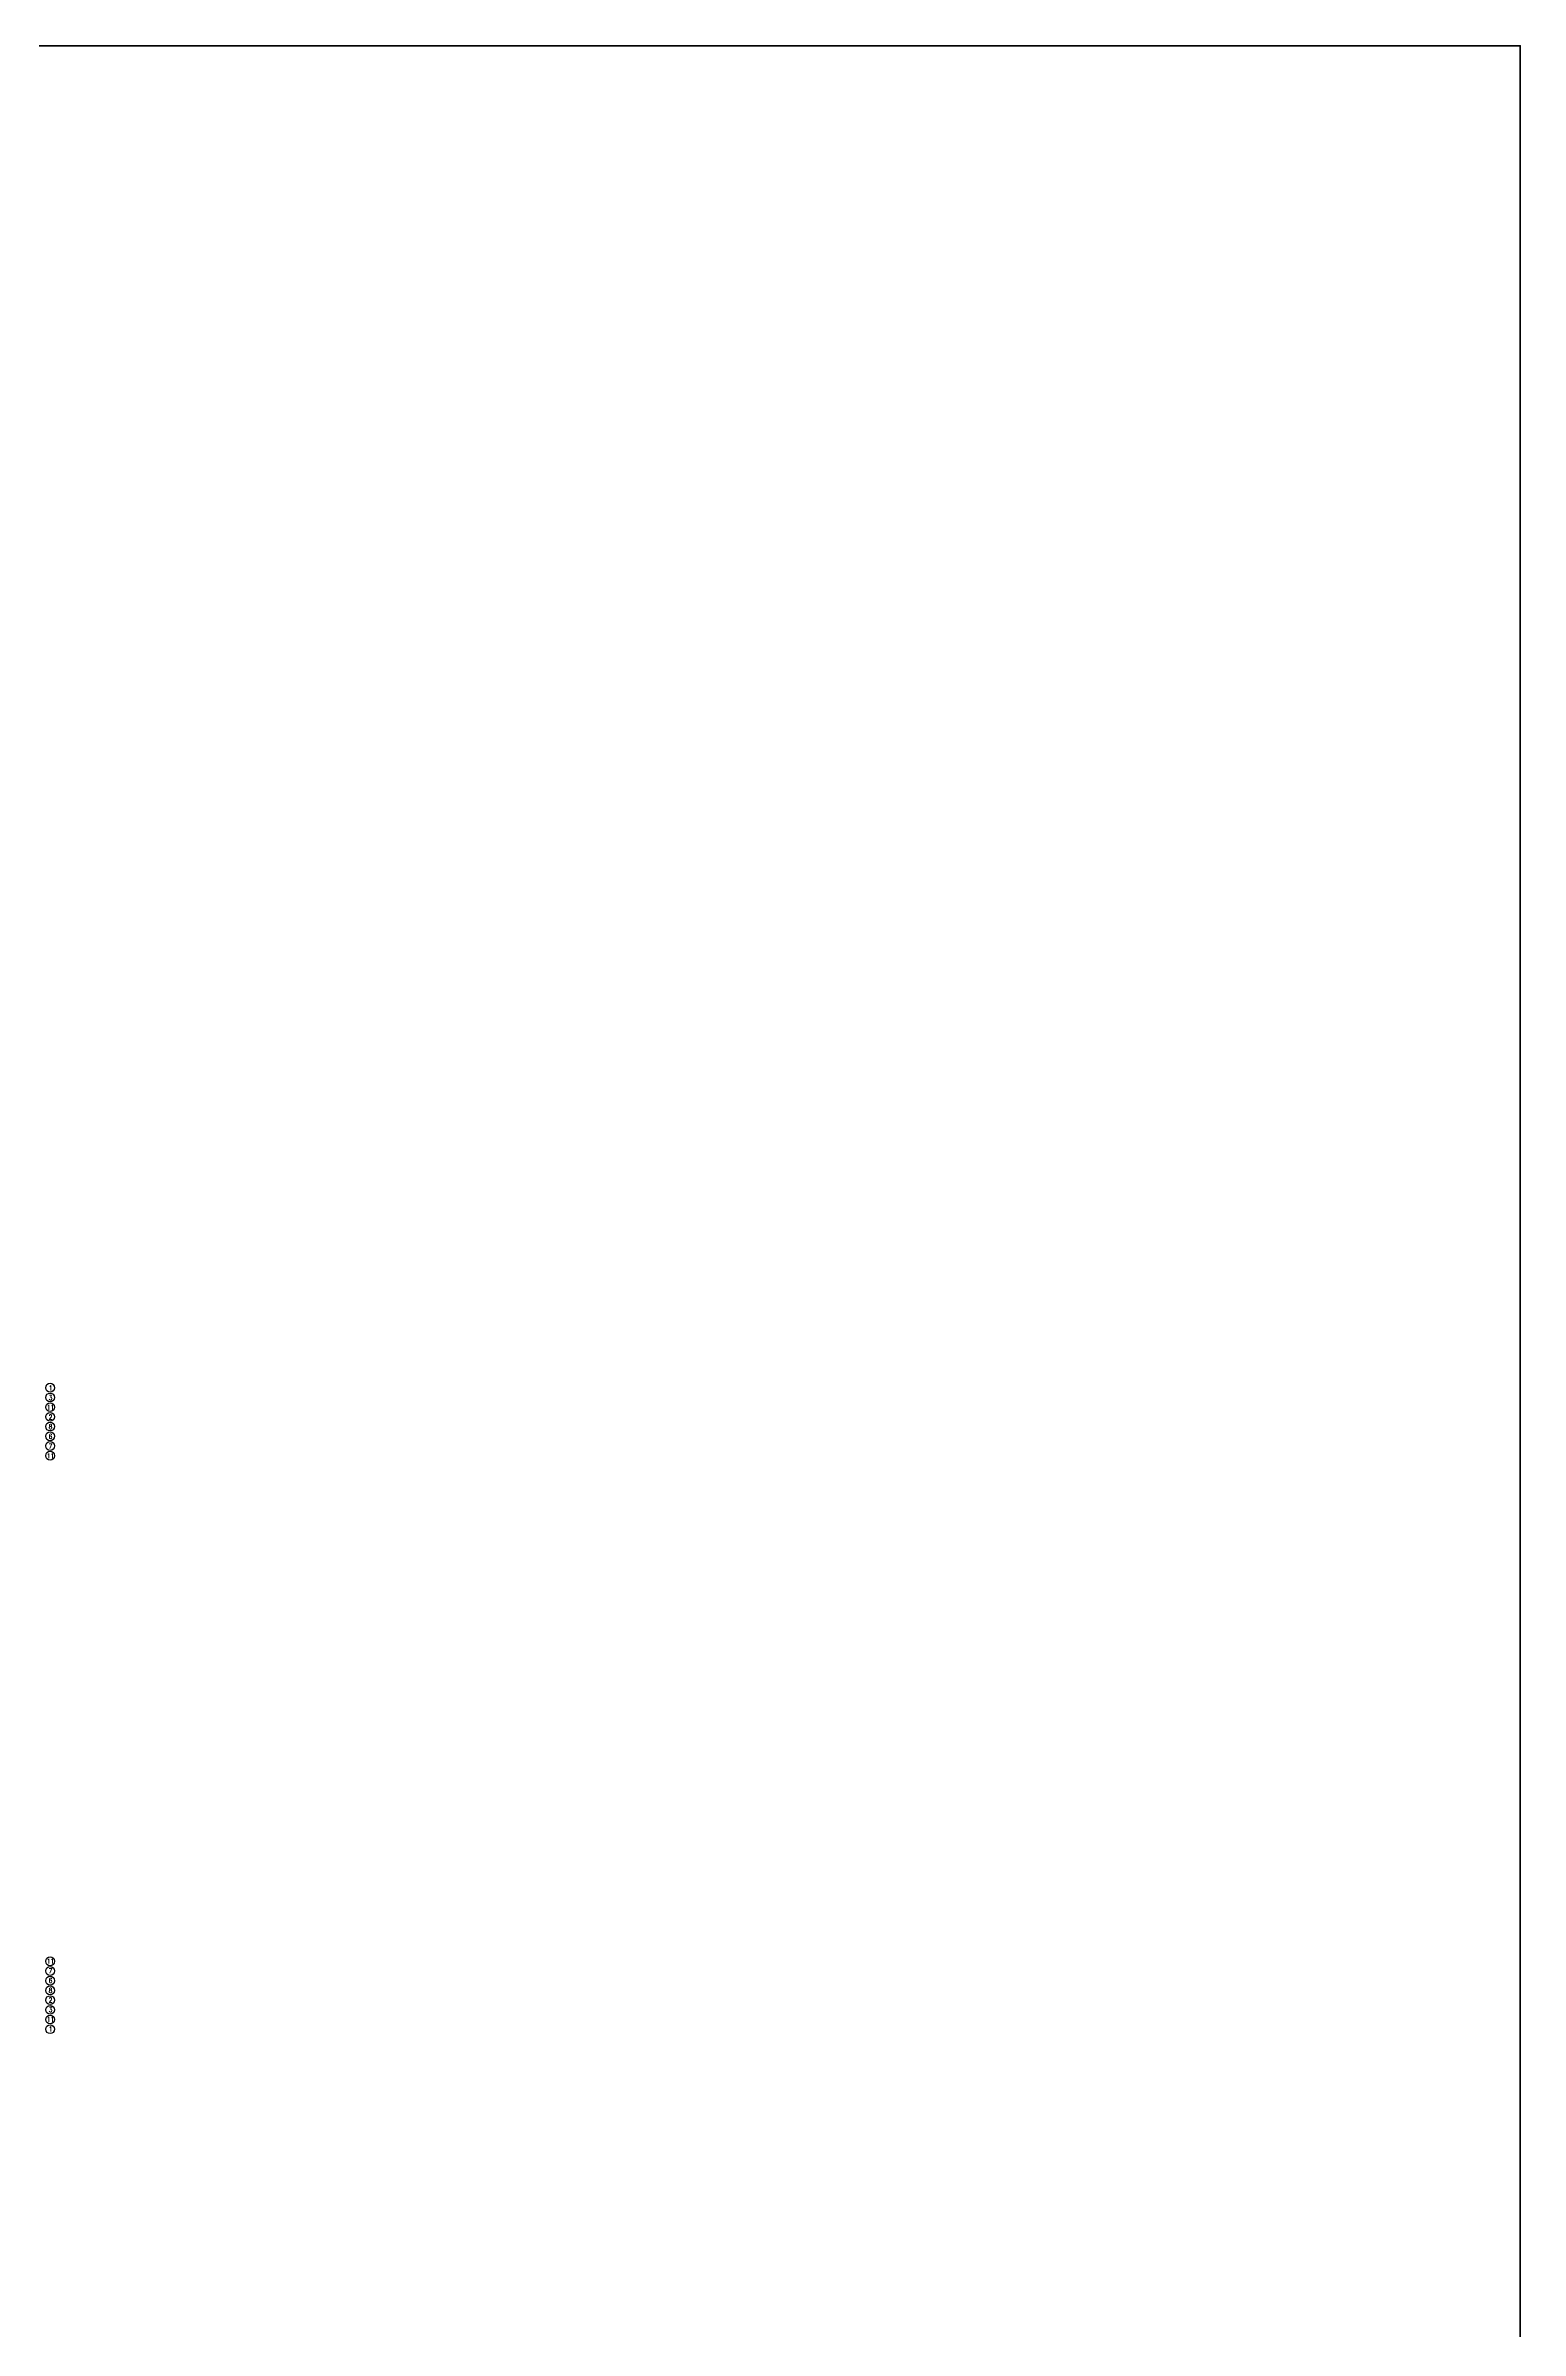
# Model space of a CAD drawing. Header units: inches. Extents: x 0 to 429, y 0 to 185.
# Drawn here: x 369 to 429.1, y 91.6 to 184.8 of the extents above; entities that cross this region are included whole.
import ezdxf
from ezdxf.enums import TextEntityAlignment as Align

# ---------------------------------------------------------------- set-up
doc = ezdxf.new("R2010")
doc.units = ezdxf.units.IN
doc.header["$MEASUREMENT"] = 0
doc.layers.add('FLOOR-GROUND', color=7, linetype='Continuous', lineweight=50)
doc.styles.add('Xr-4BHK-A-B-Terrace-Sub$0$AUDIT_D_080506184754-0', font='romans.shx')

msp = doc.modelspace()

# ---------------------------------------------------------------- linework, layer by layer
for centre in [(369.133, 130.08), (369.133, 129.684), (369.133, 129.288), (369.133, 128.892), (369.133, 128.496), (369.133, 128.1), (369.133, 127.704), (369.133, 127.308), (369.133, 106.677), (369.133, 106.281), (369.133, 105.885), (369.133, 105.489), (369.133, 105.093), (369.133, 104.697), (369.133, 104.301), (369.133, 103.905)]:
    msp.add_circle(centre, 0.181)
at = {"layer": 'FLOOR-GROUND', "color": 61}
msp.add_lwpolyline([(0, 184.841), (429.131, 184.841), (429.131, 0), (0, 0)], close=True, dxfattribs=at)

# ---------------------------------------------------------------- texts
at = {"style": 'Xr-4BHK-A-B-Terrace-Sub$0$AUDIT_D_080506184754-0', "width": 0.75}
for s, p in [('3', (369.15, 129.577)), ('1', (369.15, 129.973)), ('11', (369.15, 129.181)), ('2', (369.15, 128.785)), ('8', (369.15, 128.389)), ('7', (369.15, 127.597)), ('6', (369.15, 127.993)), ('11', (369.15, 127.201)), ('11', (369.15, 106.584)), ('7', (369.15, 106.188)), ('8', (369.15, 105.396)), ('6', (369.15, 105.792)), ('11', (369.15, 104.208)), ('2', (369.15, 105)), ('3', (369.15, 104.604)), ('1', (369.15, 103.812))]:
    msp.add_text(s, height=0.2, dxfattribs=at).set_placement(p, align=Align.CENTER)

doc.saveas('drawing.dxf')
